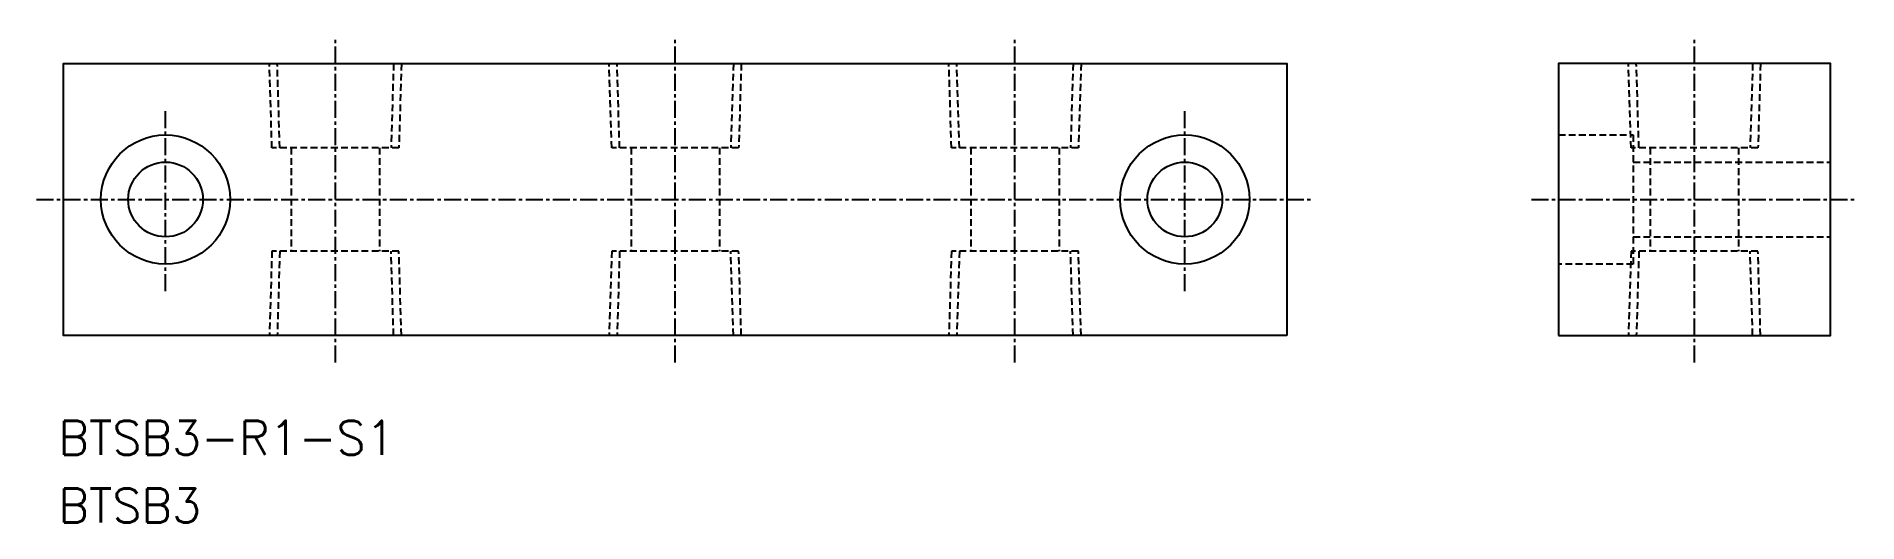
# Model space of a CAD drawing. Extents: x 78 to 211, y 74 to 110.
import ezdxf
from ezdxf.enums import TextEntityAlignment as Align

# ---------------------------------------------------------------- set-up
doc = ezdxf.new("R2010")
doc.units = 0
doc.linetypes.add('CENTER', pattern=[2, 1.25, -0.25, 0.25, -0.25])
doc.linetypes.add('DASHED', pattern=[0.75, 0.5, -0.25])
doc.layers.get('0').update_dxf_attribs({"linetype": 'CONTINUOUS'})
doc.layers.add('CENTER', color=1, linetype='CENTER')
doc.styles.get("Standard").update_dxf_attribs({"font": 'txt.shx', "bigfont": 'extfont.shx'})

msp = doc.modelspace()

# ---------------------------------------------------------------- linework, layer by layer
at = {"color": 3, "linetype": 'DASHED'}
for p, q in [((94.83, 101.3), (94.64, 107.5)), ((95.41, 101.3), (95.22, 107.5)), ((103.78, 107.5), (103.59, 101.3)), ((104.36, 107.5), (104.17, 101.3)), ((119.83, 101.3), (119.64, 107.5)), ((120.41, 101.3), (120.22, 107.5)), ((128.78, 107.5), (128.59, 101.3)), ((129.36, 107.5), (129.17, 101.3)), ((144.83, 101.3), (144.64, 107.5)), ((145.41, 101.3), (145.22, 107.5)), ((153.78, 107.5), (153.59, 101.3)), ((154.36, 107.5), (154.17, 101.3)), ((194.83, 101.3), (194.64, 107.5)), ((195.41, 101.3), (195.22, 107.5)), ((203.78, 107.5), (203.59, 101.3)), ((204.36, 107.5), (204.17, 101.3)), ((189.5, 102.25), (195, 102.25)), ((195, 102.25), (195, 92.75)), ((104.17, 101.3), (94.83, 101.3)), ((96.25, 101.3), (96.25, 93.7)), ((102.75, 101.3), (102.75, 93.7)), ((129.17, 101.3), (119.83, 101.3)), ((121.25, 101.3), (121.25, 93.7)), ((127.75, 101.3), (127.75, 93.7)), ((154.17, 101.3), (144.83, 101.3)), ((146.25, 101.3), (146.25, 93.7)), ((152.75, 101.3), (152.75, 93.7)), ((204.17, 101.3), (194.83, 101.3)), ((196.25, 101.3), (196.25, 93.7)), ((202.75, 101.3), (202.75, 93.7)), ((195, 100.25), (209.5, 100.25)), ((195, 94.75), (209.5, 94.75)), ((94.83, 93.7), (94.64, 87.5)), ((104.17, 93.7), (94.83, 93.7)), ((95.41, 93.7), (95.22, 87.5)), ((103.78, 87.5), (103.59, 93.7)), ((104.36, 87.5), (104.17, 93.7)), ((119.83, 93.7), (119.64, 87.5)), ((129.17, 93.7), (119.83, 93.7)), ((120.41, 93.7), (120.22, 87.5)), ((128.78, 87.5), (128.59, 93.7)), ((129.36, 87.5), (129.17, 93.7)), ((144.83, 93.7), (144.64, 87.5)), ((154.17, 93.7), (144.83, 93.7)), ((145.41, 93.7), (145.22, 87.5)), ((153.78, 87.5), (153.59, 93.7)), ((154.36, 87.5), (154.17, 93.7)), ((195, 92.75), (189.5, 92.75)), ((194.83, 93.7), (194.64, 87.5)), ((204.17, 93.7), (194.83, 93.7)), ((195.41, 93.7), (195.22, 87.5)), ((203.78, 87.5), (203.59, 93.7)), ((204.36, 87.5), (204.17, 93.7))]:
    msp.add_line(p, q, dxfattribs=at)
at = {"color": 7, "linetype": 'CONTINUOUS'}
for points in [[(169.5, 87.5), (79.5, 87.5), (79.5, 107.5), (169.5, 107.5)], [(189.5, 87.5), (209.5, 87.5), (209.5, 107.5), (189.5, 107.5)]]:
    msp.add_lwpolyline(points, close=True, dxfattribs=at)
for centre, radius in [((87, 97.5), 4.75), ((162, 97.5), 4.75), ((87, 97.5), 2.75), ((162, 97.5), 2.75)]:
    msp.add_circle(centre, radius, dxfattribs=at)
at = {"layer": 'CENTER', "color": 1, "linetype": 'CENTER'}
for p, q in [((99.5, 85.5), (99.5, 109.5)), ((124.5, 85.5), (124.5, 109.5)), ((149.5, 85.5), (149.5, 109.5)), ((199.5, 85.5), (199.5, 109.5)), ((87, 90.75), (87, 104.25)), ((162, 90.75), (162, 104.25)), ((77.5, 97.5), (171.5, 97.5)), ((187.5, 97.5), (211.5, 97.5))]:
    msp.add_line(p, q, dxfattribs=at)

# ---------------------------------------------------------------- texts
at = {"color": 7, "linetype": 'CONTINUOUS'}
for s, p in [('BTSB3-R1-S1', (79.12, 79.97)), ('BTSB3', (79.12, 74.97))]:
    msp.add_text(s, height=2.5, dxfattribs=at).set_placement(p, align=Align.MIDDLE_LEFT)

doc.saveas('drawing.dxf')
